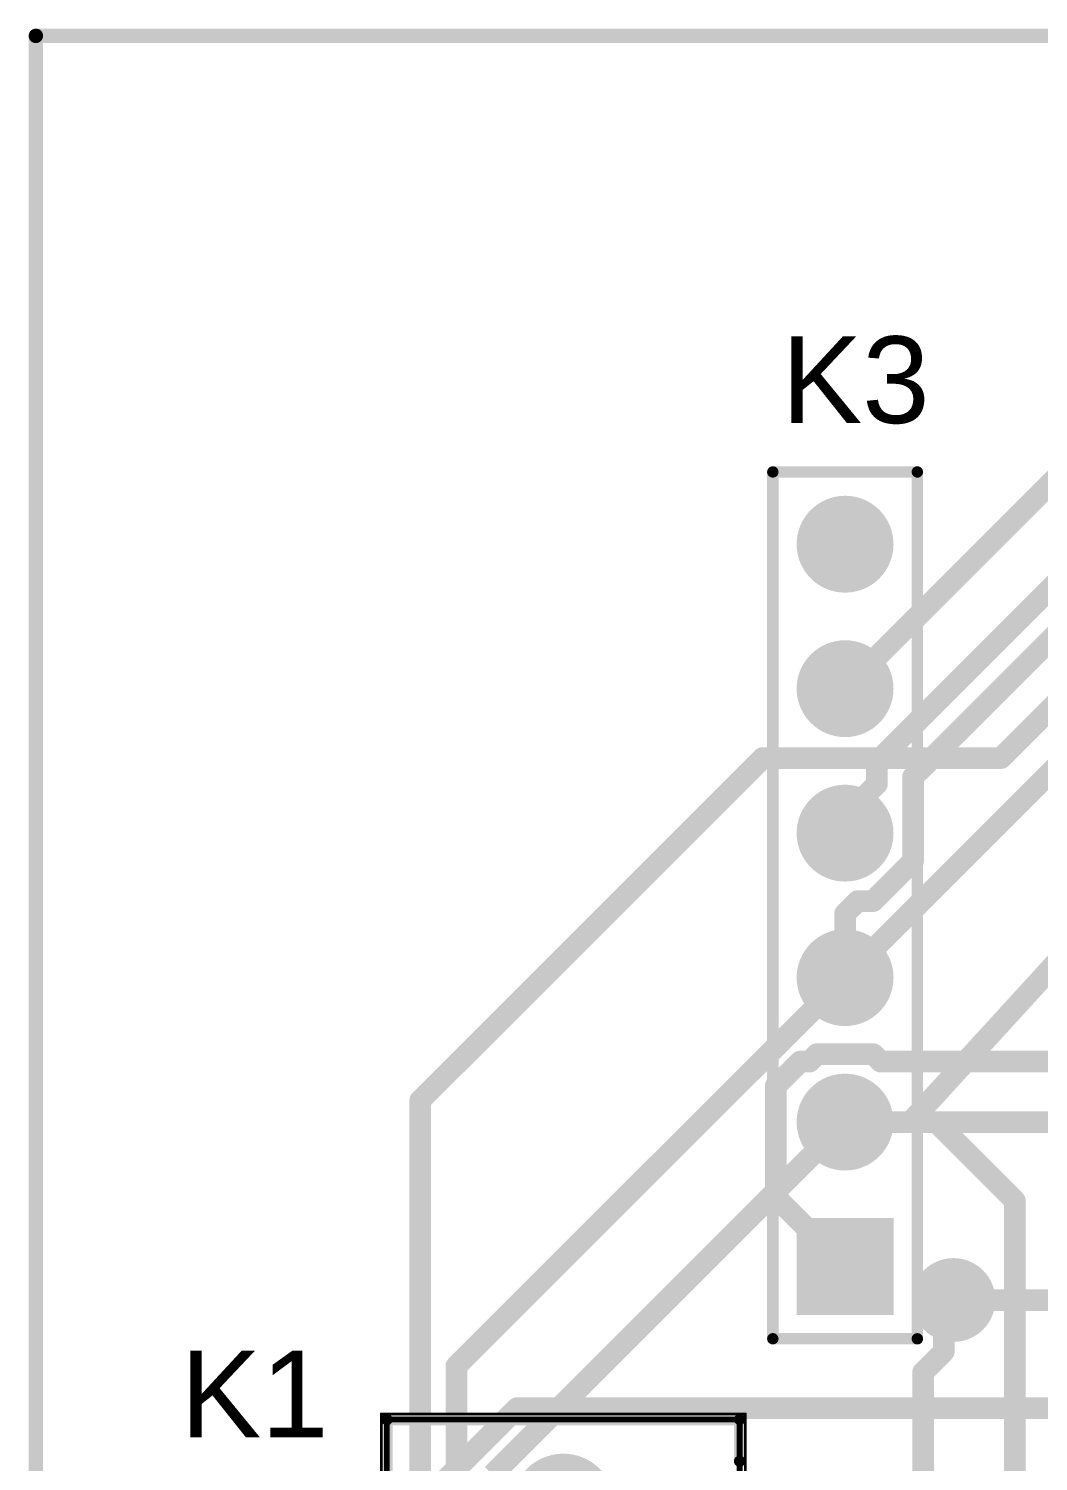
# Model space of a CAD drawing. Header units: millimetres. Extents: x 2.52 to 5.37, y 1.66 to 4.63.
# Drawn here: x 2.515 to 3.214, y 3.633 to 4.625 of the extents above; entities that cross this region are included whole.
import ezdxf

# ---------------------------------------------------------------- set-up
doc = ezdxf.new("R2010")
doc.units = ezdxf.units.MM
doc.header["$MEASUREMENT"] = 0
for name, color, linetype in [('BottomLayer', 5, 'Continuous'), ('BottomSolder', 6, 'Continuous'), ('Mechanical13', 56, 'Continuous'), ('Mechanical15', 56, 'Continuous'), ('Mechanical4', 56, 'Continuous'), ('MultiLayer', 9, 'Continuous'), ('PadHoleLayer', 156, 'Continuous'), ('TopLayer', 1, 'Continuous'), ('TopOverlay', 2, 'Continuous'), ('TopSolder', 216, 'Continuous'), ('ViaHoleLayer', 16, 'Continuous')]:
    doc.layers.add(name, color=color, linetype=linetype)
doc.styles.add('Arial', font='arial.ttf', dxfattribs={"height": 0.2})

# ---------------------------------------------------------------- blocks, each defined once
blk = doc.blocks.new('HDR1X6_32')
at = {"layer": 'BottomLayer'}
blk.add_hatch(color=5, dxfattribs=at).paths.add_polyline_path([(-0.02953, 0.02953), (0.02953, 0.02953), (0.02953, -0.02953), (-0.02953, -0.02953)])
h = blk.add_hatch(color=5, dxfattribs=at)
edge = h.paths.add_edge_path()
edge.add_arc((0.1, 0), 0.02953, 0, 360)
h = blk.add_hatch(color=5, dxfattribs=at)
edge = h.paths.add_edge_path()
edge.add_arc((0.2, 0), 0.02953, 0, 360)
h = blk.add_hatch(color=5, dxfattribs=at)
edge = h.paths.add_edge_path()
edge.add_arc((0.3, 0), 0.02953, 0, 360)
h = blk.add_hatch(color=5, dxfattribs=at)
edge = h.paths.add_edge_path()
edge.add_arc((0.4, 0), 0.02953, 0, 360)
h = blk.add_hatch(color=5, dxfattribs=at)
edge = h.paths.add_edge_path()
edge.add_arc((0.5, 0), 0.02953, 0, 360)
at = {"layer": 'BottomSolder'}
blk.add_hatch(color=6, dxfattribs=at).paths.add_polyline_path([(-0.03353, 0.03353), (0.03353, 0.03353), (0.03353, -0.03353), (-0.03353, -0.03353)])
h = blk.add_hatch(color=6, dxfattribs=at)
edge = h.paths.add_edge_path()
edge.add_arc((0.1, 0), 0.03353, 0, 360)
h = blk.add_hatch(color=6, dxfattribs=at)
edge = h.paths.add_edge_path()
edge.add_arc((0.2, 0), 0.03353, 0, 360)
h = blk.add_hatch(color=6, dxfattribs=at)
edge = h.paths.add_edge_path()
edge.add_arc((0.3, 0), 0.03353, 0, 360)
h = blk.add_hatch(color=6, dxfattribs=at)
edge = h.paths.add_edge_path()
edge.add_arc((0.4, 0), 0.03353, 0, 360)
h = blk.add_hatch(color=6, dxfattribs=at)
edge = h.paths.add_edge_path()
edge.add_arc((0.5, 0), 0.03353, 0, 360)
at = {"layer": 'MultiLayer'}
blk.add_hatch(color=9, dxfattribs=at).paths.add_polyline_path([(-0.02953, 0.02953), (0.02953, 0.02953), (0.02953, -0.02953), (-0.02953, -0.02953)])
h = blk.add_hatch(color=9, dxfattribs=at)
edge = h.paths.add_edge_path()
edge.add_arc((0.1, 0), 0.02953, 0, 360)
h = blk.add_hatch(color=9, dxfattribs=at)
edge = h.paths.add_edge_path()
edge.add_arc((0.2, 0), 0.02953, 0, 360)
h = blk.add_hatch(color=9, dxfattribs=at)
edge = h.paths.add_edge_path()
edge.add_arc((0.3, 0), 0.02953, 0, 360)
h = blk.add_hatch(color=9, dxfattribs=at)
edge = h.paths.add_edge_path()
edge.add_arc((0.4, 0), 0.02953, 0, 360)
h = blk.add_hatch(color=9, dxfattribs=at)
edge = h.paths.add_edge_path()
edge.add_arc((0.5, 0), 0.02953, 0, 360)
at = {"layer": 'PadHoleLayer'}
h = blk.add_hatch(color=156, dxfattribs=at)
edge = h.paths.add_edge_path()
edge.add_arc((0, 0), 0.01772, 0, 360)
h = blk.add_hatch(color=156, dxfattribs=at)
edge = h.paths.add_edge_path()
edge.add_arc((0.1, 0), 0.01772, 0, 360)
h = blk.add_hatch(color=156, dxfattribs=at)
edge = h.paths.add_edge_path()
edge.add_arc((0.2, 0), 0.01772, 0, 360)
h = blk.add_hatch(color=156, dxfattribs=at)
edge = h.paths.add_edge_path()
edge.add_arc((0.3, 0), 0.01772, 0, 360)
h = blk.add_hatch(color=156, dxfattribs=at)
edge = h.paths.add_edge_path()
edge.add_arc((0.4, 0), 0.01772, 0, 360)
h = blk.add_hatch(color=156, dxfattribs=at)
edge = h.paths.add_edge_path()
edge.add_arc((0.5, 0), 0.01772, 0, 360)
at = {"layer": 'TopLayer'}
blk.add_hatch(color=1, dxfattribs=at).paths.add_polyline_path([(-0.02953, 0.02953), (0.02953, 0.02953), (0.02953, -0.02953), (-0.02953, -0.02953)])
h = blk.add_hatch(color=1, dxfattribs=at)
edge = h.paths.add_edge_path()
edge.add_arc((0.1, 0), 0.02953, 0, 360)
h = blk.add_hatch(color=1, dxfattribs=at)
edge = h.paths.add_edge_path()
edge.add_arc((0.2, 0), 0.02953, 0, 360)
h = blk.add_hatch(color=1, dxfattribs=at)
edge = h.paths.add_edge_path()
edge.add_arc((0.3, 0), 0.02953, 0, 360)
h = blk.add_hatch(color=1, dxfattribs=at)
edge = h.paths.add_edge_path()
edge.add_arc((0.4, 0), 0.02953, 0, 360)
h = blk.add_hatch(color=1, dxfattribs=at)
edge = h.paths.add_edge_path()
edge.add_arc((0.5, 0), 0.02953, 0, 360)
at = {"layer": 'TopSolder'}
blk.add_hatch(color=216, dxfattribs=at).paths.add_polyline_path([(-0.03353, 0.03353), (0.03353, 0.03353), (0.03353, -0.03353), (-0.03353, -0.03353)])
h = blk.add_hatch(color=216, dxfattribs=at)
edge = h.paths.add_edge_path()
edge.add_arc((0.1, 0), 0.03353, 0, 360)
h = blk.add_hatch(color=216, dxfattribs=at)
edge = h.paths.add_edge_path()
edge.add_arc((0.2, 0), 0.03353, 0, 360)
h = blk.add_hatch(color=216, dxfattribs=at)
edge = h.paths.add_edge_path()
edge.add_arc((0.3, 0), 0.03353, 0, 360)
h = blk.add_hatch(color=216, dxfattribs=at)
edge = h.paths.add_edge_path()
edge.add_arc((0.4, 0), 0.03353, 0, 360)
h = blk.add_hatch(color=216, dxfattribs=at)
edge = h.paths.add_edge_path()
edge.add_arc((0.5, 0), 0.03353, 0, 360)
at = {"layer": 'TopOverlay', "const_width": 0.00787}
for points in [[(-0.05, 0.05), (-0.05, -0.05)], [(-0.05, 0.05), (0.55, 0.05)], [(0.55, 0.05), (0.55, -0.05)], [(-0.05, -0.05), (0.55, -0.05)]]:
    blk.add_lwpolyline(points, dxfattribs=at)
at = {"layer": 'TopOverlay', "const_width": 0.00394}
for points in [[(-0.05197, 0.05, 1), (-0.04803, 0.05, 1)], [(-0.05197, 0.05, 1), (-0.04803, 0.05, 1)], [(0.54803, 0.05, 1), (0.55197, 0.05, 1)], [(0.54803, 0.05, 1), (0.55197, 0.05, 1)], [(-0.05197, -0.05, 1), (-0.04803, -0.05, 1)], [(-0.05197, -0.05, 1), (-0.04803, -0.05, 1)], [(0.54803, -0.05, 1), (0.55197, -0.05, 1)], [(0.54803, -0.05, 1), (0.55197, -0.05, 1)]]:
    blk.add_lwpolyline(points, format="xyb", close=True, dxfattribs=at)
blk = doc.blocks.new('PHOE_1725656_2_43')
at = {"layer": 'BottomLayer'}
blk.add_hatch(color=5, dxfattribs=at).paths.add_polyline_path([(-0.0815, 0.0315), (-0.0185, 0.0315), (-0.0185, -0.0315), (-0.0815, -0.0315)])
h = blk.add_hatch(color=5, dxfattribs=at)
edge = h.paths.add_edge_path()
edge.add_arc((0.05, 0), 0.0315, 0, 360)
at = {"layer": 'BottomSolder'}
blk.add_hatch(color=6, dxfattribs=at).paths.add_polyline_path([(-0.0855, 0.0355), (-0.0145, 0.0355), (-0.0145, -0.0355), (-0.0855, -0.0355)])
h = blk.add_hatch(color=6, dxfattribs=at)
edge = h.paths.add_edge_path()
edge.add_arc((0.05, 0), 0.0355, 0, 360)
at = {"layer": 'MultiLayer'}
blk.add_hatch(color=9, dxfattribs=at).paths.add_polyline_path([(-0.0815, 0.0315), (-0.0185, 0.0315), (-0.0185, -0.0315), (-0.0815, -0.0315)])
h = blk.add_hatch(color=9, dxfattribs=at)
edge = h.paths.add_edge_path()
edge.add_arc((0.05, 0), 0.0315, 0, 360)
at = {"layer": 'PadHoleLayer'}
h = blk.add_hatch(color=156, dxfattribs=at)
edge = h.paths.add_edge_path()
edge.add_arc((-0.05, 0), 0.02165, 0, 360)
h = blk.add_hatch(color=156, dxfattribs=at)
edge = h.paths.add_edge_path()
edge.add_arc((0.05, 0), 0.02165, 0, 360)
h = blk.add_hatch(color=156, dxfattribs=at)
edge = h.paths.add_edge_path()
edge.add_arc((-0.05, -0.1), 0.02165, 0, 360)
h = blk.add_hatch(color=156, dxfattribs=at)
edge = h.paths.add_edge_path()
edge.add_arc((0.05, -0.1), 0.02165, 0, 360)
at = {"layer": 'TopLayer'}
blk.add_hatch(color=1, dxfattribs=at).paths.add_polyline_path([(-0.0815, 0.0315), (-0.0185, 0.0315), (-0.0185, -0.0315), (-0.0815, -0.0315)])
h = blk.add_hatch(color=1, dxfattribs=at)
edge = h.paths.add_edge_path()
edge.add_arc((0.05, 0), 0.0315, 0, 360)
at = {"layer": 'TopSolder'}
blk.add_hatch(color=216, dxfattribs=at).paths.add_polyline_path([(-0.0855, 0.0355), (-0.0145, 0.0355), (-0.0145, -0.0355), (-0.0855, -0.0355)])
h = blk.add_hatch(color=216, dxfattribs=at)
edge = h.paths.add_edge_path()
edge.add_arc((0.05, 0), 0.0355, 0, 360)
at = {"layer": 'Mechanical13', "const_width": 0.00394}
for points in [[(-0.10906, 0.12205), (0.10906, 0.12205)], [(-0.10906, 0.12205), (-0.10906, -0.12205)], [(0.10906, 0.12205), (0.10906, -0.12205)], [(-0.10906, -0.12205), (0.10906, -0.12205)]]:
    blk.add_lwpolyline(points, dxfattribs=at)
at = {"layer": 'Mechanical13', "const_width": 0.00197}
for points in [[(-0.11004, 0.12205, 1), (-0.10807, 0.12205, 1)], [(-0.11004, 0.12205, 1), (-0.10807, 0.12205, 1)], [(0.10807, 0.12205, 1), (0.11004, 0.12205, 1)], [(0.10807, 0.12205, 1), (0.11004, 0.12205, 1)], [(-0.11004, -0.12205, 1), (-0.10807, -0.12205, 1)], [(-0.11004, -0.12205, 1), (-0.10807, -0.12205, 1)], [(0.10807, -0.12205, 1), (0.11004, -0.12205, 1)], [(0.10807, -0.12205, 1), (0.11004, -0.12205, 1)]]:
    blk.add_lwpolyline(points, format="xyb", close=True, dxfattribs=at)
at = {"layer": 'Mechanical15'}
for points, const_width in [([(-0.11299, 0.12598), (-0.11299, -0.12598)], 0.00197), ([(-0.11299, 0.12598), (0.11299, 0.12598)], 0.00197), ([(0.11299, 0.12598), (0.11299, -0.12598)], 0.00197), ([(0, 0.01969), (0, -0.01969)], 0.00394), ([(-0.01969, 0), (0.01969, 0)], 0.00394), ([(-0.11299, -0.12598), (0.11299, -0.12598)], 0.00197)]:
    blk.add_lwpolyline(points, dxfattribs=dict(at, const_width=const_width))
for points, const_width in [([(-0.11348, 0.12598, 1), (-0.1125, 0.12598, 1)], 0.000984), ([(-0.11348, 0.12598, 1), (-0.1125, 0.12598, 1)], 0.000984), ([(0.1125, 0.12598, 1), (0.11348, 0.12598, 1)], 0.000984), ([(0.1125, 0.12598, 1), (0.11348, 0.12598, 1)], 0.000984), ([(-0.00098, 0.01969, 1), (0.00098, 0.01969, 1)], 0.00197), ([(-0.02067, 0, 1), (-0.0187, 0, 1)], 0.00197), ([(0.0187, 0, 1), (0.02067, 0, 1)], 0.00197), ([(-0.00098, -0.01969, 1), (0.00098, -0.01969, 1)], 0.00197), ([(-0.11348, -0.12598, 1), (-0.1125, -0.12598, 1)], 0.000984), ([(-0.11348, -0.12598, 1), (-0.1125, -0.12598, 1)], 0.000984), ([(0.1125, -0.12598, 1), (0.11348, -0.12598, 1)], 0.000984), ([(0.1125, -0.12598, 1), (0.11348, -0.12598, 1)], 0.000984)]:
    blk.add_lwpolyline(points, format="xyb", close=True, dxfattribs=dict(at, const_width=const_width))
at = {"layer": 'TopOverlay', "const_width": 0.00787}
for points in [[(-0.10906, 0.12205), (-0.10906, -0.12205)], [(-0.10906, 0.12205), (0.10906, 0.12205)], [(0.10906, 0.12205), (0.10906, -0.12205)], [(-0.10906, -0.12205), (-0.08024, -0.12205)], [(0.08024, -0.12205), (0.10906, -0.12205)]]:
    blk.add_lwpolyline(points, dxfattribs=at)
at = {"layer": 'TopOverlay'}
for points, const_width in [([(-0.11102, 0.12205, 1), (-0.10709, 0.12205, 1)], 0.00394), ([(-0.11102, 0.12205, 1), (-0.10709, 0.12205, 1)], 0.00394), ([(0.10709, 0.12205, 1), (0.11102, 0.12205, 1)], 0.00394), ([(0.10709, 0.12205, 1), (0.11102, 0.12205, 1)], 0.00394), ([(-0.12972, 0, 1), (-0.13957, 0, 1)], 0.00984), ([(-0.14203, 0, 1), (-0.13711, 0, 1)], 0.00492), ([(-0.13218, 0, 1), (-0.12726, 0, 1)], 0.00492), ([(-0.11102, -0.12205, 1), (-0.10709, -0.12205, 1)], 0.00394), ([(-0.11102, -0.12205, 1), (-0.10709, -0.12205, 1)], 0.00394), ([(-0.0822, -0.12205, 1), (-0.07827, -0.12205, 1)], 0.00394), ([(0.07827, -0.12205, 1), (0.0822, -0.12205, 1)], 0.00394), ([(0.10709, -0.12205, 1), (0.11102, -0.12205, 1)], 0.00394), ([(0.10709, -0.12205, 1), (0.11102, -0.12205, 1)], 0.00394)]:
    blk.add_lwpolyline(points, format="xyb", close=True, dxfattribs=dict(at, const_width=const_width))

msp = doc.modelspace()

# ---------------------------------------------------------------- hatches: boundary and pattern name
at = {"layer": 'BottomLayer'}
h = msp.add_hatch(color=5, dxfattribs=at)
edge = h.paths.add_edge_path()
edge.add_arc((3.155, 3.745), 0.025, 0, 360)
at = {"layer": 'BottomSolder'}
h = msp.add_hatch(color=6, dxfattribs=at)
edge = h.paths.add_edge_path()
edge.add_arc((3.155, 3.745), 0.029, 0, 360)
at = {"layer": 'TopLayer'}
h = msp.add_hatch(color=1, dxfattribs=at)
edge = h.paths.add_edge_path()
edge.add_arc((3.155, 3.745), 0.025, 0, 360)
at = {"layer": 'TopSolder'}
h = msp.add_hatch(color=216, dxfattribs=at)
edge = h.paths.add_edge_path()
edge.add_arc((3.155, 3.745), 0.029, 0, 360)
at = {"layer": 'ViaHoleLayer'}
h = msp.add_hatch(color=16, dxfattribs=at)
edge = h.paths.add_edge_path()
edge.add_arc((3.155, 3.745), 0.014, 0, 360)

# ---------------------------------------------------------------- linework, layer by layer
at = {"layer": 'BottomLayer', "const_width": 0.015}
for points in [[(3.10203, 4.11738), (3.42979, 4.44515)], [(3.12703, 4.10703), (3.33415, 4.31415)], [(3.10203, 4.1021), (3.10203, 4.11738)], [(3.08, 4.08007), (3.10203, 4.1021)], [(3.12703, 4.04867), (3.12703, 4.10703)], [(3.08, 4.06815), (3.08, 4.08007)], [(3.09948, 4.02112), (3.12703, 4.04867)], [(3.08, 4.01234), (3.08879, 4.02112)], [(3.08879, 4.02112), (3.09948, 4.02112)], [(3.08, 3.96815), (3.08, 4.01234)], [(3.032, 3.89315), (3.04885, 3.91)], [(3.04885, 3.91), (3.05534, 3.91)], [(3.05534, 3.91), (3.06052, 3.91518)], [(3.06052, 3.91518), (3.09948, 3.91518)], [(3.09948, 3.91518), (3.10466, 3.91)], [(3.10466, 3.91), (3.365, 3.91)], [(3.032, 3.81615), (3.032, 3.89315)], [(3.08, 3.86815), (3.54315, 3.86815)], [(3.032, 3.81615), (3.08, 3.76815)], [(3.155, 3.745), (3.60132, 3.745)], [(2.801, 3.61815), (2.853, 3.67015)], [(2.853, 3.67015), (3.60015, 3.67015)]]:
    msp.add_lwpolyline(points, dxfattribs=at)
at = {"layer": 'BottomLayer', "const_width": 0.0075}
for points in [[(3.09828, 4.11738, 1), (3.10578, 4.11738, 1)], [(3.09828, 4.11738, 1), (3.10578, 4.11738, 1)], [(3.09828, 4.1021, 1), (3.10578, 4.1021, 1)], [(3.09828, 4.1021, 1), (3.10578, 4.1021, 1)], [(3.12328, 4.10703, 1), (3.13078, 4.10703, 1)], [(3.12328, 4.10703, 1), (3.13078, 4.10703, 1)], [(3.07625, 4.08007, 1), (3.08375, 4.08007, 1)], [(3.07625, 4.08007, 1), (3.08375, 4.08007, 1)], [(3.07625, 4.06815, 1), (3.08375, 4.06815, 1)], [(3.12328, 4.04867, 1), (3.13078, 4.04867, 1)], [(3.12328, 4.04867, 1), (3.13078, 4.04867, 1)], [(3.08504, 4.02112, 1), (3.09254, 4.02112, 1)], [(3.08504, 4.02112, 1), (3.09254, 4.02112, 1)], [(3.09573, 4.02112, 1), (3.10323, 4.02112, 1)], [(3.09573, 4.02112, 1), (3.10323, 4.02112, 1)], [(3.07625, 4.01234, 1), (3.08375, 4.01234, 1)], [(3.07625, 4.01234, 1), (3.08375, 4.01234, 1)], [(3.07625, 3.96815, 1), (3.08375, 3.96815, 1)], [(3.0451, 3.91, 1), (3.0526, 3.91, 1)], [(3.0451, 3.91, 1), (3.0526, 3.91, 1)], [(3.05159, 3.91, 1), (3.05909, 3.91, 1)], [(3.05159, 3.91, 1), (3.05909, 3.91, 1)], [(3.05677, 3.91518, 1), (3.06427, 3.91518, 1)], [(3.05677, 3.91518, 1), (3.06427, 3.91518, 1)], [(3.09573, 3.91518, 1), (3.10323, 3.91518, 1)], [(3.09573, 3.91518, 1), (3.10323, 3.91518, 1)], [(3.10091, 3.91, 1), (3.10841, 3.91, 1)], [(3.10091, 3.91, 1), (3.10841, 3.91, 1)], [(3.02825, 3.89315, 1), (3.03575, 3.89315, 1)], [(3.02825, 3.89315, 1), (3.03575, 3.89315, 1)], [(3.07625, 3.86815, 1), (3.08375, 3.86815, 1)], [(3.02825, 3.81615, 1), (3.03575, 3.81615, 1)], [(3.02825, 3.81615, 1), (3.03575, 3.81615, 1)], [(3.07625, 3.76815, 1), (3.08375, 3.76815, 1)], [(3.15125, 3.745, 1), (3.15875, 3.745, 1)], [(2.84925, 3.67015, 1), (2.85675, 3.67015, 1)], [(2.84925, 3.67015, 1), (2.85675, 3.67015, 1)]]:
    msp.add_lwpolyline(points, format="xyb", close=True, dxfattribs=at)
at = {"layer": 'Mechanical4', "const_width": 0.01}
for points in [[(2.52, 1.66), (2.52, 4.62)], [(2.52, 4.62), (5.36, 4.62)]]:
    msp.add_lwpolyline(points, dxfattribs=at)
at = {"layer": 'Mechanical4', "const_width": 0.005}
msp.add_lwpolyline([(2.5175, 4.62, 1), (2.5225, 4.62, 1)], format="xyb", close=True, dxfattribs=at)
msp.add_lwpolyline([(2.5175, 4.62, 1), (2.5225, 4.62, 1)], format="xyb", close=True, dxfattribs=at)
at = {"layer": 'TopLayer', "const_width": 0.015}
for points in [[(3.08, 4.16815), (3.25185, 4.34)], [(3.188, 4.12015), (3.38285, 4.315)], [(2.786, 3.88315), (3.023, 4.12015)], [(3.023, 4.12015), (3.188, 4.12015)], [(3.08, 3.96815), (3.23, 4.11815)], [(3.12522, 3.86815), (3.24798, 4.00252)], [(2.811, 3.69915), (3.08, 3.96815)], [(2.786, 2.01815), (2.786, 3.88315)], [(2.836, 3.62415), (3.08, 3.86815)], [(3.08, 3.86815), (3.12522, 3.86815)], [(3.12522, 3.86815), (3.143, 3.86815)], [(3.143, 3.86815), (3.1975, 3.81365)], [(3.1975, 3.48226), (3.1975, 3.81365)], [(3.1483, 3.7383), (3.155, 3.745)], [(3.1483, 3.70927), (3.1483, 3.7383)], [(3.13403, 3.695), (3.1483, 3.70927)], [(2.811, 3.35715), (2.811, 3.69915)], [(3.13403, 3.06714), (3.13403, 3.695)]]:
    msp.add_lwpolyline(points, dxfattribs=at)
at = {"layer": 'TopLayer', "const_width": 0.0075}
for points in [[(3.07625, 4.16815, 1), (3.08375, 4.16815, 1)], [(3.01925, 4.12015, 1), (3.02675, 4.12015, 1)], [(3.01925, 4.12015, 1), (3.02675, 4.12015, 1)], [(3.18425, 4.12015, 1), (3.19175, 4.12015, 1)], [(3.18425, 4.12015, 1), (3.19175, 4.12015, 1)], [(3.07625, 3.96815, 1), (3.08375, 3.96815, 1)], [(3.07625, 3.96815, 1), (3.08375, 3.96815, 1)], [(2.78225, 3.88315, 1), (2.78975, 3.88315, 1)], [(2.78225, 3.88315, 1), (2.78975, 3.88315, 1)], [(3.07625, 3.86815, 1), (3.08375, 3.86815, 1)], [(3.07625, 3.86815, 1), (3.08375, 3.86815, 1)], [(3.12147, 3.86815, 1), (3.12897, 3.86815, 1)], [(3.12147, 3.86815, 1), (3.12897, 3.86815, 1)], [(3.12147, 3.86815, 1), (3.12897, 3.86815, 1)], [(3.13925, 3.86815, 1), (3.14675, 3.86815, 1)], [(3.13925, 3.86815, 1), (3.14675, 3.86815, 1)], [(3.19375, 3.81365, 1), (3.20125, 3.81365, 1)], [(3.19375, 3.81365, 1), (3.20125, 3.81365, 1)], [(3.15125, 3.745, 1), (3.15875, 3.745, 1)], [(3.14455, 3.7383, 1), (3.15205, 3.7383, 1)], [(3.14455, 3.7383, 1), (3.15205, 3.7383, 1)], [(3.14455, 3.70927, 1), (3.15205, 3.70927, 1)], [(3.14455, 3.70927, 1), (3.15205, 3.70927, 1)], [(2.80725, 3.69915, 1), (2.81475, 3.69915, 1)], [(2.80725, 3.69915, 1), (2.81475, 3.69915, 1)], [(3.13028, 3.695, 1), (3.13778, 3.695, 1)], [(3.13028, 3.695, 1), (3.13778, 3.695, 1)]]:
    msp.add_lwpolyline(points, format="xyb", close=True, dxfattribs=at)

# ---------------------------------------------------------------- block references
at = {"rotation": 90}
for name, p in [('HDR1X6_32', (3.08, 3.76815)), ('PHOE_1725656_2_43', (2.885, 3.55315))]:
    msp.add_blockref(name, p, dxfattribs=at)

# ---------------------------------------------------------------- texts
at = {"layer": 'TopOverlay', "style": 'Arial'}
for s, p in [('K3', (3.036, 4.352)), ('K1', (2.62001, 3.65001))]:
    msp.add_text(s, height=0.06, dxfattribs=at).set_placement(p)

doc.saveas('drawing.dxf')
